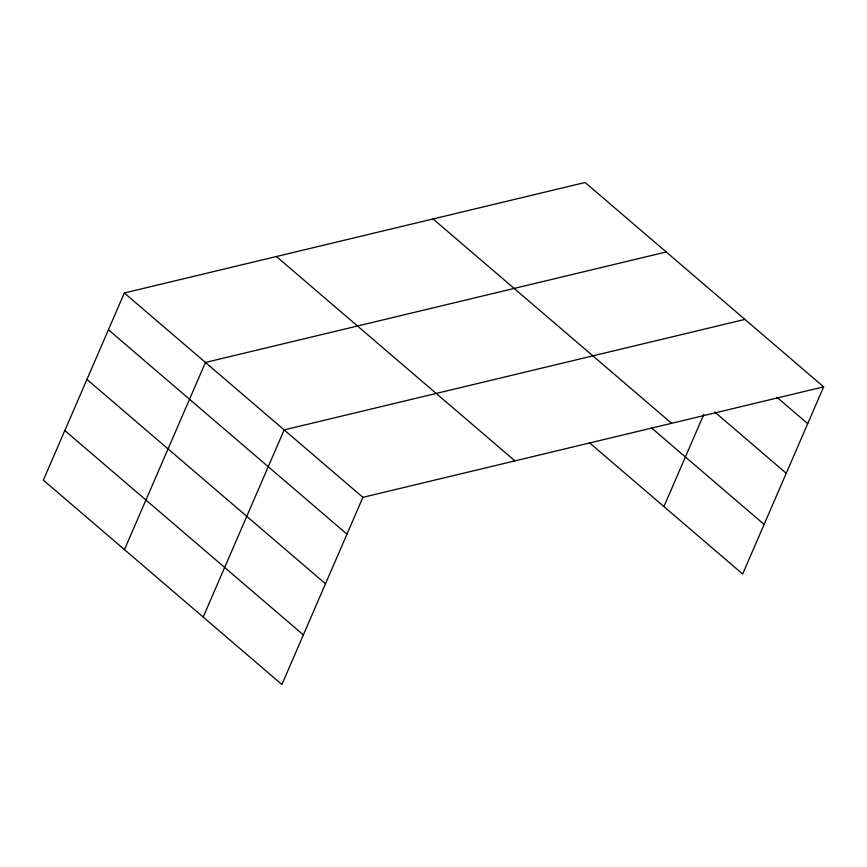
<?xml version="1.0" encoding="UTF-8"?>
<svg xmlns="http://www.w3.org/2000/svg" width="867" height="867" viewBox="0 0 867 867"><rect width="100%" height="100%" fill="white"/><g stroke="black" fill="none" stroke-linecap="round" stroke-linejoin="round"><path stroke-width="1.3" d="M124.349 292.981L43.35 480.155L281.894 684.507L362.894 497.333L823.65 386.845L585.106 182.493L124.349 292.981L362.894 497.333M124.458 549.635L205.457 362.46L666.214 251.972M203.181 617.076L284.17 429.902L744.926 319.403M663.927 506.588L703.841 414.361M823.65 386.845L742.651 574.019L589.3 442.647M777.049 397.379L807.719 423.66M714.679 411.966L786.25 473.274M433.056 218.95L671.6 423.302M651.67 428.06L764.12 524.405M276.4 256.513L514.944 460.876M108.418 329.785L346.963 534.148M86.949 379.41L325.493 583.762M64.819 430.531L303.374 634.893"/></g></svg>
